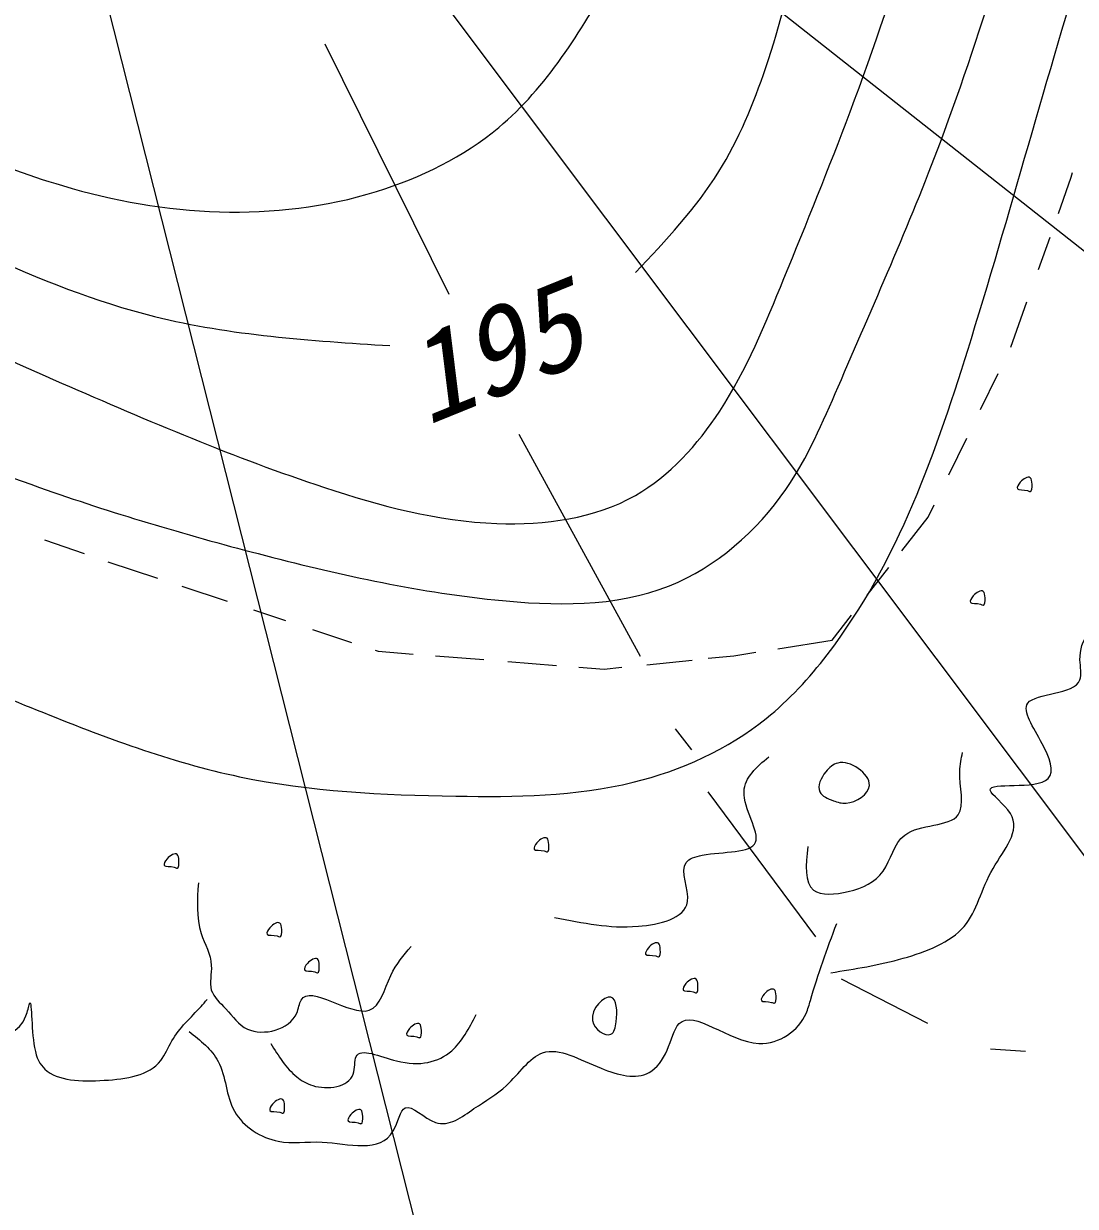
# Model space of a CAD drawing. Units: millimetres, scale not verified. Extents: x 40000 to 680000, y 20000 to 380000.
# Drawn here: x 108155 to 124040, y 230366 to 248218 of the extents above; entities that cross this region are included whole.
import ezdxf
from ezdxf.enums import TextEntityAlignment as Align

# ---------------------------------------------------------------- set-up
doc = ezdxf.new("R2010")
doc.units = ezdxf.units.MM
doc.header["$LTSCALE"] = 1000
for name, color, linetype, lineweight in [('M-BGD', 7, 'Continuous', 25), ('M-STR-HTXT', 7, 'Continuous', 13), ('M-STR-STRC', 7, 'Continuous', 25)]:
    doc.layers.add(name, color=color, linetype=linetype, lineweight=lineweight)
doc.styles.add('ＭＳ ゴシック', font='')
doc.styles.get('ＭＳ ゴシック').set_extended_font_data('MS Gothic')

msp = doc.modelspace()

# ---------------------------------------------------------------- linework, layer by layer
at = {"layer": 'M-BGD'}
for p, q in [((112706, 247912), (114575, 244137)), ((123784, 245354), (123979, 245903)), ((123979, 245903), (123999, 245972)), ((123483, 244506), (123657, 244996)), ((123067, 243337), (123309, 244017)), ((122608, 242393), (122873, 242938)), ((115634, 242021), (117468, 238669)), ((122128, 241407), (122399, 241963)), ((121818, 240771), (121909, 240957)), ((121421, 240263), (121818, 240771)), ((108469, 240425), (109069, 240219)), ((109426, 240096), (110178, 239847)), ((120894, 239589), (121222, 240009)), ((110546, 239725), (111227, 239500)), ((111627, 239368), (112112, 239208)), ((120366, 238914), (120660, 239290)), ((112519, 239073), (113106, 238879)), ((119545, 238783), (120366, 238914)), ((113466, 238760), (113512, 238745)), ((113512, 238745), (114037, 238703)), ((118881, 238678), (119215, 238731)), ((114374, 238677), (115105, 238619)), ((115470, 238590), (116202, 238532)), ((117570, 238542), (118252, 238612)), ((118495, 238638), (118881, 238678)), ((116539, 238505), (116922, 238475)), ((116922, 238475), (117189, 238503)), ((117997, 237576), (118244, 237258)), ((118491, 236623), (120114, 234436)), ((120502, 233801), (121807, 233131)), ((122759, 232743), (123289, 232708))]:
    msp.add_line(p, q, dxfattribs=at)
for points, knots in [([(117398, 244462), (117854, 244946), (118309, 245430), (118657, 245986), (118959, 246470), (119179, 247009), (119364, 247555), (119587, 248215), (119757, 248887), (119894, 249565), (120249, 251323), (120378, 253126), (120711, 254889), (120972, 256269), (121359, 257625), (121661, 258998), (121849, 259850), (122005, 260709), (122192, 261561), (122446, 262719), (122758, 263864), (123075, 265007), (123322, 265894), (123571, 266780), (123848, 267658), (124337, 269207), (124912, 270730), (125527, 272236), (126091, 273615), (126690, 274981), (127368, 276305), (127814, 277176), (128295, 278030), (128783, 278882), (129265, 279725), (129755, 280567), (130333, 281343), (130885, 282083), (131517, 282763), (132135, 283455), (132782, 284180), (133413, 284918), (134111, 285586), (134884, 286325), (135740, 286978), (136572, 287660), (137190, 288165), (137794, 288688), (138452, 289132), (139237, 289664), (140099, 290083), (140932, 290547), (141644, 290942), (142335, 291370), (143044, 291767), (143882, 292238), (144745, 292667), (145621, 293066), (146395, 293418), (147179, 293748), (147965, 294073), (149215, 294590), (150470, 295097), (151724, 295604), (153416, 296288), (155107, 296972), (156782, 297697), (158084, 298260), (159376, 298848), (160657, 299460), (161789, 300000), (162911, 300558), (164048, 301087), (165107, 301581), (166179, 302049), (167264, 302483), (168153, 302838), (169051, 303170), (169938, 303529), (170497, 303755), (171051, 303990), (171605, 304226)], [0, 0, 0, 0, 1, 1, 1, 2, 2, 2, 3, 3, 3, 4, 4, 4, 5, 5, 5, 6, 6, 6, 7, 7, 7, 8, 8, 8, 9, 9, 9, 10, 10, 10, 11, 11, 11, 12, 12, 12, 13, 13, 13, 14, 14, 14, 15, 15, 15, 16, 16, 16, 17, 17, 17, 18, 18, 18, 19, 19, 19, 20, 20, 20, 21, 21, 21, 22, 22, 22, 23, 23, 23, 24, 24, 24, 25, 25, 25, 26, 26, 26, 27, 27, 27, 27]), ([(81779, 269204), (82590, 268301), (83401, 267397), (84181, 266467), (84789, 265741), (85377, 264999), (85982, 264270), (86903, 263160), (87862, 262081), (88838, 261019), (89798, 259974), (90776, 258944), (91782, 257943), (93228, 256503), (94733, 255122), (96263, 253769), (96941, 253171), (97623, 252578), (98328, 252012), (99456, 251106), (100641, 250270), (101843, 249464), (103072, 248639), (104319, 247845), (105621, 247135), (106620, 246591), (107651, 246096), (108741, 245773), (109511, 245545), (110310, 245402), (111113, 245378), (111913, 245354), (112716, 245447), (113486, 245685), (114157, 245893), (114802, 246210), (115331, 246652), (116057, 247258), (116566, 248098), (117045, 248937), (117654, 250004), (118213, 251071), (118670, 252188), (119151, 253362), (119520, 254592), (119813, 255834), (120091, 257011), (120301, 258200), (120472, 259393), (120606, 260328), (120716, 261266), (120823, 262205), (120940, 263221), (121054, 264239), (121263, 265237), (121432, 266049), (121664, 266848), (121878, 267653), (121996, 268100), (122109, 268548), (122256, 268984), (122589, 269967), (123099, 270885), (123547, 271827), (123985, 272747), (124365, 273689), (124822, 274595), (125280, 275504), (125815, 276376), (126379, 277225), (127078, 278277), (127821, 279294), (128512, 280351), (129235, 281456), (129901, 282604), (130709, 283646), (131495, 284660), (132416, 285573), (133345, 286458), (134306, 287374), (135276, 288260), (136377, 289050), (137186, 289631), (138065, 290159), (138617, 290939), (138959, 291422), (139176, 292002), (139392, 292581)], [0, 0, 0, 0, 1, 1, 1, 2, 2, 2, 3, 3, 3, 4, 4, 4, 5, 5, 5, 6, 6, 6, 7, 7, 7, 8, 8, 8, 9, 9, 9, 10, 10, 10, 11, 11, 11, 12, 12, 12, 13, 13, 13, 14, 14, 14, 15, 15, 15, 16, 16, 16, 17, 17, 17, 18, 18, 18, 19, 19, 19, 20, 20, 20, 21, 21, 21, 22, 22, 22, 23, 23, 23, 24, 24, 24, 25, 25, 25, 26, 26, 26, 27, 27, 27, 28, 28, 28, 29, 29, 29, 29]), ([(79590, 267341), (80285, 266384), (80980, 265427), (81631, 264435), (82487, 263131), (83267, 261769), (84268, 260585), (85086, 259618), (86052, 258770), (86874, 257797), (87455, 257111), (87964, 256362), (88572, 255706), (89279, 254942), (90118, 254304), (90936, 253645), (92494, 252388), (93971, 251053), (95512, 249796), (97116, 248488), (98789, 247264), (100422, 245977), (101708, 244963), (102969, 243910), (104362, 243067), (105624, 242304), (106994, 241713), (108393, 241218), (109482, 240834), (110588, 240507), (111697, 240218), (112867, 239913), (114040, 239649), (115273, 239521), (116168, 239428), (117096, 239407), (117910, 239733), (118613, 240015), (119231, 240556), (119668, 241188), (120000, 241669), (120226, 242202), (120456, 242734), (120986, 243962), (121532, 245183), (122002, 246431), (122669, 248205), (123183, 250037), (123729, 251857), (124059, 252954), (124400, 254048), (124669, 255160), (124951, 256325), (125153, 257510), (125426, 258676), (125694, 259818), (126029, 260943), (126366, 262070), (127464, 265744), (128587, 269454), (130427, 272800), (131010, 273859), (131665, 274882), (132337, 275891), (133410, 277504), (134526, 279082), (135671, 280649), (137197, 282739), (138774, 284812), (140641, 286590), (141371, 287285), (142146, 287935), (142914, 288590), (143706, 289266), (144492, 289947), (145309, 290591), (145943, 291091), (146596, 291568), (147248, 292045)], [0, 0, 0, 0, 1, 1, 1, 2, 2, 2, 3, 3, 3, 4, 4, 4, 5, 5, 5, 6, 6, 6, 7, 7, 7, 8, 8, 8, 9, 9, 9, 10, 10, 10, 11, 11, 11, 12, 12, 12, 13, 13, 13, 14, 14, 14, 15, 15, 15, 16, 16, 16, 17, 17, 17, 18, 18, 18, 19, 19, 19, 20, 20, 20, 21, 21, 21, 22, 22, 22, 23, 23, 23, 24, 24, 24, 25, 25, 25, 26, 26, 26, 26]), ([(79351, 246061), (80117, 245880), (80884, 245699), (81653, 245684), (82589, 245666), (83530, 245893), (84458, 246102), (85283, 246288), (86098, 246460), (86928, 246605), (87662, 246733), (88407, 246840), (89147, 246814), (89997, 246784), (90841, 246578), (91658, 246312), (92795, 245942), (93882, 245456), (94924, 244888), (95923, 244344), (96881, 243723), (97854, 243130), (99114, 242363), (100400, 241641), (101705, 240953), (102904, 240322), (104118, 239718), (105347, 239153), (106340, 238697), (107343, 238266), (108361, 237856), (109359, 237453), (110372, 237070), (111417, 236851), (112483, 236628), (113582, 236575), (114683, 236558), (115585, 236544), (116488, 236553), (117362, 236767), (118086, 236945), (118791, 237263), (119371, 237730), (119718, 238009), (120021, 238341), (120292, 238693), (121361, 240079), (121947, 241776), (122469, 243465), (123112, 245546), (123658, 247614), (124311, 249661), (124731, 250977), (125196, 252285), (125650, 253596), (126336, 255570), (126998, 257549), (127744, 259498), (128331, 261035), (128971, 262552), (129627, 264061), (130108, 265167), (130598, 266269), (131093, 267368), (131948, 269270), (132818, 271167), (133772, 273020), (134648, 274723), (135594, 276390), (136493, 278085), (137315, 279637), (138098, 281213), (139046, 282690), (139831, 283911), (140728, 285064), (141726, 286123), (142663, 287117), (143688, 288029), (144781, 288844), (146059, 289796), (147430, 290618), (148800, 291439)], [0, 0, 0, 0, 1, 1, 1, 2, 2, 2, 3, 3, 3, 4, 4, 4, 5, 5, 5, 6, 6, 6, 7, 7, 7, 8, 8, 8, 9, 9, 9, 10, 10, 10, 11, 11, 11, 12, 12, 12, 13, 13, 13, 14, 14, 14, 15, 15, 15, 16, 16, 16, 17, 17, 17, 18, 18, 18, 19, 19, 19, 20, 20, 20, 21, 21, 21, 22, 22, 22, 23, 23, 23, 24, 24, 24, 25, 25, 25, 26, 26, 26, 27, 27, 27, 27]), ([(89300, 257508), (90072, 256685), (90844, 255862), (91632, 255054), (92210, 254461), (92796, 253877), (93400, 253311), (94589, 252194), (95843, 251146), (97119, 250129), (98466, 249054), (99838, 248013), (101240, 247007), (102398, 246176), (103577, 245369), (104817, 244674), (106076, 243967), (107399, 243374), (108727, 242794), (110033, 242223), (111344, 241664), (112697, 241218), (113540, 240940), (114400, 240706), (115304, 240673), (116028, 240646), (116780, 240748), (117395, 241097), (117913, 241392), (118334, 241862), (118668, 242370), (119079, 242998), (119358, 243684), (119638, 244370), (119978, 245206), (120321, 246041), (120638, 246886), (121368, 248834), (121957, 250836), (122456, 252857), (122824, 254347), (123143, 255847), (123487, 257342), (123793, 258676), (124119, 260006), (124517, 261313), (124864, 262452), (125266, 263574), (125639, 264707), (126288, 266685), (126847, 268699), (127639, 270617), (128198, 271972), (128873, 273280), (129548, 274588)], [0, 0, 0, 0, 1, 1, 1, 2, 2, 2, 3, 3, 3, 4, 4, 4, 5, 5, 5, 6, 6, 6, 7, 7, 7, 8, 8, 8, 9, 9, 9, 10, 10, 10, 11, 11, 11, 12, 12, 12, 13, 13, 13, 14, 14, 14, 15, 15, 15, 16, 16, 16, 17, 17, 17, 18, 18, 18, 18]), ([(80977, 268521), (81778, 267477), (82579, 266433), (83399, 265404), (83954, 264709), (84518, 264021), (85100, 263350), (85907, 262421), (86751, 261525), (87575, 260611), (88441, 259650), (89285, 258670), (90181, 257739), (90950, 256940), (91757, 256178), (92567, 255419), (93412, 254628), (94261, 253842), (95130, 253078), (95927, 252376), (96742, 251694), (97582, 251045), (98635, 250233), (99729, 249475), (100829, 248726), (102019, 247916), (103217, 247117), (104452, 246384), (105454, 245789), (106481, 245237), (107545, 244749), (108382, 244365), (109242, 244020), (110130, 243799), (111285, 243512), (112485, 243435), (113686, 243358)], [0, 0, 0, 0, 1, 1, 1, 2, 2, 2, 3, 3, 3, 4, 4, 4, 5, 5, 5, 6, 6, 6, 7, 7, 7, 8, 8, 8, 9, 9, 9, 10, 10, 10, 11, 11, 11, 12, 12, 12, 12]), ([(120347, 233892), (120707, 233949), (121066, 234006), (121441, 234110), (121790, 234208), (122152, 234347), (122360, 234592), (122556, 234823), (122614, 235148), (122797, 235467), (122961, 235751), (123224, 236031), (123060, 236298), (122972, 236441), (122763, 236580), (122754, 236648), (122735, 236779), (123450, 236647), (123629, 236823), (123735, 236928), (123651, 237142), (123541, 237348), (123407, 237599), (123233, 237838), (123322, 237961), (123440, 238123), (124019, 238082), (124110, 238311), (124142, 238392), (124113, 238507), (124110, 238617), (124106, 238766), (124150, 238906), (124241, 239011), (124512, 239322), (125197, 239317), (125291, 239667), (125341, 239853), (125225, 240140), (125335, 240323), (125388, 240411), (125493, 240476), (125598, 240498), (125760, 240533), (125921, 240467), (126079, 240411), (126350, 240313), (126611, 240243), (126910, 240279), (127133, 240306), (127377, 240392), (127479, 240542), (127636, 240772), (127457, 241155), (127479, 241504), (127510, 242013), (127965, 242453), (127829, 242861), (127745, 243112), (127438, 243351), (127479, 243648), (127492, 243740), (127537, 243837), (127523, 243911), (127502, 244015), (127359, 244072), (127216, 244130)], [0, 0, 0, 0, 1, 1, 1, 2, 2, 2, 3, 3, 3, 4, 4, 4, 5, 5, 5, 6, 6, 6, 7, 7, 7, 8, 8, 8, 9, 9, 9, 10, 10, 10, 11, 11, 11, 12, 12, 12, 13, 13, 13, 14, 14, 14, 15, 15, 15, 16, 16, 16, 17, 17, 17, 18, 18, 18, 19, 19, 19, 20, 20, 20, 21, 21, 21, 22, 22, 22, 22]), ([(123358, 241157), (123347, 241156), (123333, 241165), (123317, 241170), (123259, 241190), (123179, 241169), (123164, 241198), (123155, 241218), (123176, 241260), (123206, 241295), (123254, 241351), (123325, 241389), (123358, 241364), (123378, 241349), (123384, 241312), (123386, 241267), (123388, 241217), (123386, 241157), (123358, 241157)], [0, 0, 0, 0, 1, 1, 1, 2, 2, 2, 3, 3, 3, 4, 4, 4, 5, 5, 5, 6, 6, 6, 6]), ([(122648, 239441), (122637, 239441), (122623, 239449), (122607, 239455), (122549, 239474), (122469, 239454), (122454, 239482), (122445, 239502), (122466, 239544), (122496, 239579), (122544, 239635), (122615, 239673), (122648, 239648), (122668, 239634), (122674, 239596), (122676, 239552), (122678, 239501), (122676, 239441), (122648, 239441)], [0, 0, 0, 0, 1, 1, 1, 2, 2, 2, 3, 3, 3, 4, 4, 4, 5, 5, 5, 6, 6, 6, 6]), ([(116172, 234725), (116386, 234684), (116601, 234643), (116806, 234615), (117008, 234588), (117201, 234574), (117440, 234593), (117753, 234620), (118143, 234705), (118183, 234965), (118212, 235150), (118063, 235424), (118161, 235555), (118205, 235614), (118299, 235645), (118402, 235665), (118726, 235728), (119144, 235691), (119211, 235861), (119274, 236022), (119026, 236367), (119036, 236627), (119044, 236840), (119226, 236996), (119408, 237151)], [0, 0, 0, 0, 1, 1, 1, 2, 2, 2, 3, 3, 3, 4, 4, 4, 5, 5, 5, 6, 6, 6, 7, 7, 7, 8, 8, 8, 8]), ([(119998, 235796), (119971, 235522), (119943, 235248), (120085, 235140), (120198, 235054), (120418, 235072), (120610, 235118), (120833, 235171), (121020, 235262), (121135, 235424), (121256, 235595), (121297, 235844), (121463, 235971), (121687, 236143), (122140, 236089), (122272, 236277), (122372, 236420), (122287, 236702), (122294, 236933), (122296, 237034), (122317, 237126), (122337, 237217)], [0, 0, 0, 0, 1, 1, 1, 2, 2, 2, 3, 3, 3, 4, 4, 4, 5, 5, 5, 6, 6, 6, 7, 7, 7, 7]), ([(120577, 236451), (120510, 236446), (120450, 236464), (120385, 236488), (120303, 236518), (120212, 236558), (120180, 236623), (120139, 236707), (120197, 236833), (120270, 236926), (120322, 236991), (120383, 237039), (120450, 237057), (120549, 237082), (120663, 237045), (120761, 236975), (120856, 236907), (120936, 236810), (120929, 236717), (120919, 236584), (120729, 236461), (120577, 236451)], [0, 0, 0, 0, 1, 1, 1, 2, 2, 2, 3, 3, 3, 4, 4, 4, 5, 5, 5, 6, 6, 6, 7, 7, 7, 7]), ([(116060, 235716), (116049, 235716), (116034, 235724), (116018, 235730), (115960, 235749), (115880, 235729), (115866, 235757), (115856, 235777), (115877, 235819), (115907, 235854), (115955, 235910), (116027, 235948), (116060, 235923), (116079, 235909), (116085, 235871), (116087, 235827), (116090, 235776), (116088, 235716), (116060, 235716)], [0, 0, 0, 0, 1, 1, 1, 2, 2, 2, 3, 3, 3, 4, 4, 4, 5, 5, 5, 6, 6, 6, 6]), ([(110473, 235472), (110462, 235471), (110448, 235480), (110431, 235485), (110374, 235505), (110293, 235484), (110279, 235513), (110269, 235533), (110290, 235575), (110321, 235610), (110369, 235666), (110440, 235704), (110473, 235679), (110493, 235664), (110498, 235627), (110501, 235582), (110503, 235532), (110501, 235472), (110473, 235472)], [0, 0, 0, 0, 1, 1, 1, 2, 2, 2, 3, 3, 3, 4, 4, 4, 5, 5, 5, 6, 6, 6, 6]), ([(110794, 235249), (110776, 234988), (110759, 234726), (110837, 234484), (110889, 234325), (110982, 234173), (110990, 234003), (110997, 233878), (110957, 233743), (110990, 233631), (111023, 233524), (111123, 233440), (111209, 233347), (111316, 233231), (111400, 233103), (111537, 233041), (111775, 232933), (112170, 233026), (112280, 233282), (112309, 233349), (112318, 233429), (112346, 233478), (112484, 233727), (113086, 233232), (113373, 233325), (113545, 233381), (113604, 233646), (113701, 233850), (113785, 234026), (113896, 234157), (114007, 234287)], [0, 0, 0, 0, 1, 1, 1, 2, 2, 2, 3, 3, 3, 4, 4, 4, 5, 5, 5, 6, 6, 6, 7, 7, 7, 8, 8, 8, 9, 9, 9, 10, 10, 10, 10]), ([(110653, 233007), (110826, 232870), (110999, 232734), (111094, 232553), (111213, 232327), (111210, 232033), (111340, 231801), (111473, 231567), (111742, 231398), (112001, 231348), (112215, 231306), (112422, 231346), (112662, 231335), (113058, 231316), (113545, 231159), (113738, 231503), (113808, 231628), (113840, 231818), (113920, 231853), (114022, 231899), (114203, 231691), (114374, 231633), (114583, 231562), (114776, 231717), (114957, 231840), (115134, 231960), (115299, 232049), (115450, 232190), (115633, 232362), (115794, 232612), (115994, 232683), (116243, 232770), (116551, 232581), (116876, 232450), (117135, 232345), (117405, 232277), (117602, 232385), (117718, 232449), (117809, 232575), (117874, 232722), (117939, 232872), (117978, 233044), (118055, 233124), (118273, 233349), (118800, 232847), (119261, 232825), (119575, 232811), (119859, 233020), (119974, 233279), (120002, 233342), (120020, 233408), (120039, 233474), (120151, 233867), (120293, 234251), (120435, 234635)], [0, 0, 0, 0, 1, 1, 1, 2, 2, 2, 3, 3, 3, 4, 4, 4, 5, 5, 5, 6, 6, 6, 7, 7, 7, 8, 8, 8, 9, 9, 9, 10, 10, 10, 11, 11, 11, 12, 12, 12, 13, 13, 13, 14, 14, 14, 15, 15, 15, 16, 16, 16, 17, 17, 17, 18, 18, 18, 18]), ([(112025, 234433), (112014, 234433), (112000, 234442), (111984, 234447), (111926, 234467), (111846, 234446), (111831, 234475), (111822, 234495), (111843, 234537), (111873, 234572), (111921, 234628), (111992, 234666), (112025, 234641), (112045, 234626), (112051, 234589), (112053, 234544), (112055, 234494), (112053, 234434), (112025, 234433)], [0, 0, 0, 0, 1, 1, 1, 2, 2, 2, 3, 3, 3, 4, 4, 4, 5, 5, 5, 6, 6, 6, 6]), ([(117743, 234131), (117733, 234131), (117718, 234139), (117702, 234145), (117644, 234164), (117564, 234144), (117550, 234172), (117540, 234192), (117561, 234234), (117591, 234269), (117639, 234325), (117711, 234363), (117743, 234338), (117763, 234324), (117769, 234286), (117771, 234242), (117774, 234191), (117771, 234131), (117743, 234131)], [0, 0, 0, 0, 1, 1, 1, 2, 2, 2, 3, 3, 3, 4, 4, 4, 5, 5, 5, 6, 6, 6, 6]), ([(112592, 233892), (112582, 233892), (112567, 233901), (112551, 233906), (112493, 233925), (112413, 233905), (112399, 233934), (112389, 233953), (112410, 233996), (112440, 234031), (112488, 234086), (112560, 234124), (112592, 234100), (112612, 234085), (112618, 234048), (112620, 234003), (112623, 233952), (112620, 233893), (112592, 233892)], [0, 0, 0, 0, 1, 1, 1, 2, 2, 2, 3, 3, 3, 4, 4, 4, 5, 5, 5, 6, 6, 6, 6]), ([(118311, 233590), (118300, 233589), (118286, 233598), (118269, 233603), (118212, 233623), (118131, 233602), (118117, 233631), (118107, 233651), (118128, 233693), (118159, 233728), (118207, 233784), (118278, 233822), (118311, 233797), (118331, 233782), (118336, 233745), (118338, 233700), (118341, 233650), (118339, 233590), (118311, 233590)], [0, 0, 0, 0, 1, 1, 1, 2, 2, 2, 3, 3, 3, 4, 4, 4, 5, 5, 5, 6, 6, 6, 6]), ([(102486, 231944), (102591, 232086), (102696, 232227), (102823, 232346), (103033, 232542), (103302, 232675), (103562, 232800), (103722, 232876), (103879, 232949), (104068, 232968), (104584, 233020), (105335, 232667), (105520, 233111), (105562, 233212), (105574, 233354), (105636, 233422), (105747, 233542), (106013, 233427), (106220, 233344), (106419, 233264), (106563, 233214), (106751, 233150), (107231, 232984), (107997, 232723), (108190, 233240), (108215, 233308), (108231, 233389), (108242, 233422), (108281, 233537), (108265, 233049), (108320, 232761), (108349, 232605), (108399, 232507), (108475, 232437), (108667, 232257), (109023, 232248), (109370, 232268), (109714, 232288), (110049, 232338), (110225, 232566), (110292, 232653), (110336, 232764), (110394, 232864), (110510, 233063), (110682, 233214), (110835, 233383), (110865, 233417), (110895, 233452), (110925, 233487)], [0, 0, 0, 0, 1, 1, 1, 2, 2, 2, 3, 3, 3, 4, 4, 4, 5, 5, 5, 6, 6, 6, 7, 7, 7, 8, 8, 8, 9, 9, 9, 10, 10, 10, 11, 11, 11, 12, 12, 12, 13, 13, 13, 14, 14, 14, 15, 15, 15, 16, 16, 16, 16]), ([(117026, 232963), (116942, 232921), (116771, 233038), (116747, 233172), (116715, 233345), (116923, 233549), (117026, 233522), (117114, 233499), (117125, 233311), (117106, 233151), (117095, 233065), (117075, 232987), (117026, 232963)], [0, 0, 0, 0, 1, 1, 1, 2, 2, 2, 3, 3, 3, 4, 4, 4, 4]), ([(119493, 233431), (119482, 233431), (119467, 233440), (119451, 233445), (119393, 233464), (119313, 233444), (119299, 233473), (119289, 233492), (119310, 233534), (119340, 233570), (119388, 233625), (119460, 233663), (119493, 233639), (119512, 233624), (119518, 233587), (119520, 233542), (119523, 233491), (119520, 233432), (119493, 233431)], [0, 0, 0, 0, 1, 1, 1, 2, 2, 2, 3, 3, 3, 4, 4, 4, 5, 5, 5, 6, 6, 6, 6]), ([(111887, 232823), (112003, 232637), (112120, 232451), (112280, 232320), (112349, 232263), (112426, 232217), (112521, 232188), (112742, 232123), (113062, 232159), (113133, 232363), (113162, 232449), (113148, 232564), (113177, 232626), (113242, 232768), (113534, 232624), (113789, 232560), (114139, 232473), (114419, 232538), (114620, 232713), (114776, 232850), (114884, 233055), (114991, 233260)], [0, 0, 0, 0, 1, 1, 1, 2, 2, 2, 3, 3, 3, 4, 4, 4, 5, 5, 5, 6, 6, 6, 7, 7, 7, 7]), ([(114136, 232911), (114125, 232911), (114111, 232919), (114094, 232925), (114037, 232944), (113956, 232924), (113942, 232952), (113932, 232972), (113953, 233014), (113984, 233049), (114032, 233105), (114103, 233143), (114136, 233119), (114156, 233104), (114161, 233066), (114164, 233022), (114166, 232971), (114164, 232911), (114136, 232911)], [0, 0, 0, 0, 1, 1, 1, 2, 2, 2, 3, 3, 3, 4, 4, 4, 5, 5, 5, 6, 6, 6, 6]), ([(112068, 231772), (112057, 231771), (112043, 231780), (112026, 231785), (111969, 231805), (111888, 231784), (111874, 231813), (111864, 231833), (111885, 231875), (111916, 231910), (111964, 231966), (112035, 232004), (112068, 231979), (112088, 231964), (112093, 231927), (112095, 231882), (112098, 231832), (112096, 231772), (112068, 231772)], [0, 0, 0, 0, 1, 1, 1, 2, 2, 2, 3, 3, 3, 4, 4, 4, 5, 5, 5, 6, 6, 6, 6]), ([(113250, 231613), (113239, 231613), (113224, 231622), (113208, 231627), (113150, 231646), (113070, 231626), (113056, 231655), (113046, 231674), (113067, 231716), (113097, 231752), (113145, 231807), (113217, 231845), (113250, 231821), (113269, 231806), (113275, 231769), (113277, 231724), (113280, 231673), (113277, 231614), (113250, 231613)], [0, 0, 0, 0, 1, 1, 1, 2, 2, 2, 3, 3, 3, 4, 4, 4, 5, 5, 5, 6, 6, 6, 6]), ([(109603, 227860), (109615, 228021), (109627, 228181), (109577, 228327), (109504, 228541), (109297, 228724), (109085, 228807), (108780, 228926), (108464, 228841), (108099, 228859), (107927, 228867), (107743, 228899), (107659, 229014), (107580, 229122), (107587, 229302), (107529, 229429), (107414, 229679), (107046, 229723), (106738, 229753), (106473, 229779), (106252, 229793), (106012, 229883), (105750, 229981), (105464, 230168), (105429, 230440), (105414, 230554), (105443, 230682), (105416, 230777), (105351, 231002), (104969, 231037), (104664, 231049), (104311, 231063), (104061, 231046), (103744, 231140), (103455, 231226), (103110, 231404), (102914, 231283), (102756, 231186), (102694, 230895), (102551, 230712), (102419, 230544), (102219, 230466), (102020, 230388)], [0, 0, 0, 0, 1, 1, 1, 2, 2, 2, 3, 3, 3, 4, 4, 4, 5, 5, 5, 6, 6, 6, 7, 7, 7, 8, 8, 8, 9, 9, 9, 10, 10, 10, 11, 11, 11, 12, 12, 12, 13, 13, 13, 14, 14, 14, 14])]:
    msp.add_open_spline(points, degree=3, knots=knots, dxfattribs=at)
at = {"layer": 'M-STR-HTXT'}
msp.add_line((136004, 235451), (109994, 255959), dxfattribs=at)
at = {"layer": 'M-STR-STRC'}
for p, q in [((129136, 229054), (110570, 253774)), ((108344, 252770), (115917, 222783))]:
    msp.add_line(p, q, dxfattribs=at)

# ---------------------------------------------------------------- texts
at = {"layer": 'M-BGD', "style": 'ＭＳ ゴシック', "oblique": 15}
msp.add_text('195', height=1320, rotation=22.068, dxfattribs=at).set_placement((114385, 241777), align=Align.BOTTOM_LEFT)

doc.saveas('drawing.dxf')
